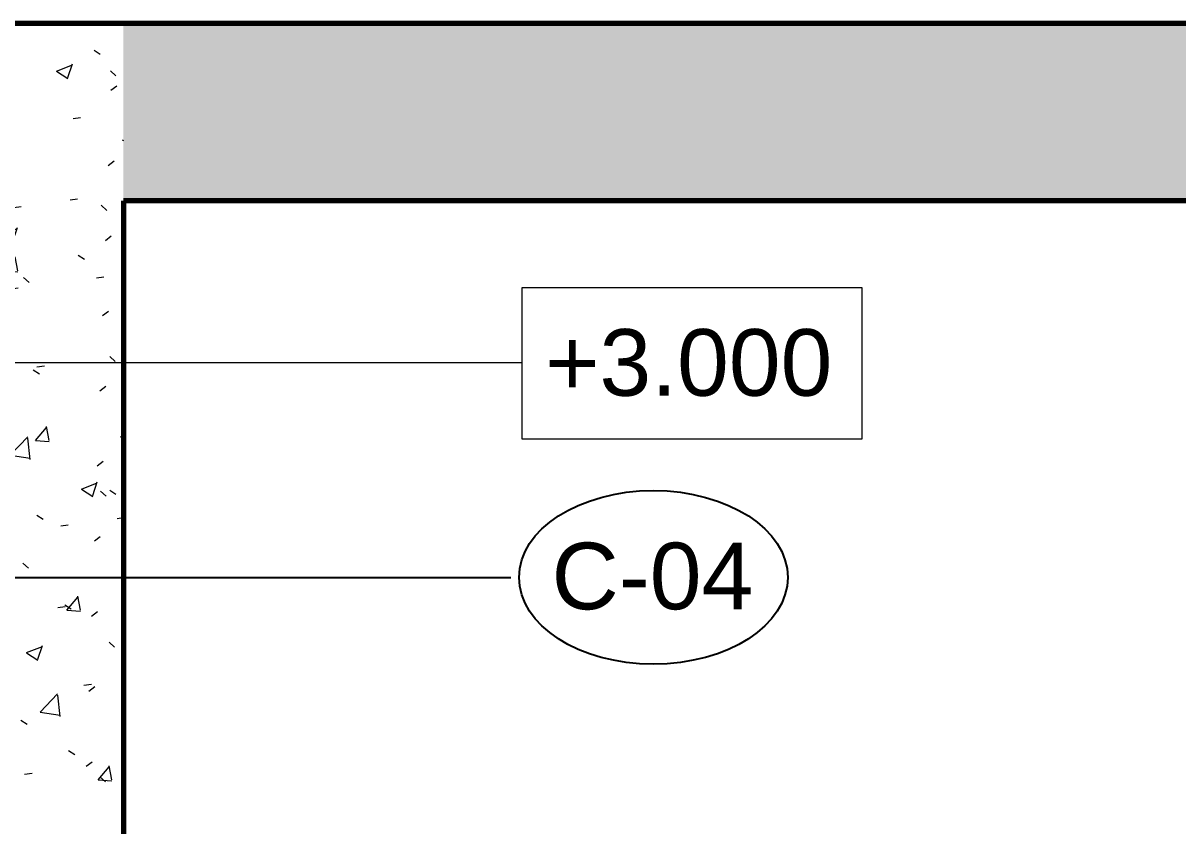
# Model space of a CAD drawing. Header units: millimetres. Extents: x -678720 to -601931, y -306 to 39239.
# Drawn here: x -652774 to -647574, y -306 to 3345 of the extents above; entities that cross this region are included whole.
import ezdxf

# ---------------------------------------------------------------- set-up
doc = ezdxf.new("R2010")
doc.units = ezdxf.units.MM
for name, color, linetype, lineweight in [('A-ANNO-NOTE', 3, 'Continuous', 25), ('A-WALL', 5, 'Continuous', 35), ('A-WALL-PATT', 1, 'Continuous', 35), ('G-ANNO-TEXT', 3, 'Continuous', 9)]:
    doc.layers.add(name, color=color, linetype=linetype, lineweight=lineweight)
doc.styles.add('Arial_2', font='arial.ttf', dxfattribs={"height": 300})
pattern_1 = [(50, (0, 0), (728.7365, -63.7558), [76.2, -838.2]), (355, (0, 0), (-140.9716, 764.2276), [60.96, -670.56]), (100.451, (60.7, -5.3), (587.77, 700.46675), [64.76, -712.36]), (46.184, (0, 203.2), (1084.3162, -168.171), [114.3, -1257.3]), (96.636, (90.4, 189.2), (949.6099, 989.7098), [97.14, -1068.54]), (351.184, (0, 203.2), (949.6206, 989.7012), [91.44, -1005.84]), (21, (101.6, 152.4), (606.45787, -409.06057), [76.2, -838.2]), (326, (101.6, 152.4), (247.2083, 736.7529), [60.96, -670.56]), (71.451, (152.14, 118.3), (853.66825, 327.6855), [64.76, -712.36]), (37.5, (0, 0), (12.35469, 338.22012), [33.528, -628.904, 33.528, -647.192, -673.1]), (37.5, (0, 0), (12.35469, 338.22012), [-1343.152, 33.528, -639.572]), (7.5, (0, 0), (267.27887, 400.72213), [33.528, -354.584, 33.528, -613.664, -256.54]), (7.5, (0, 0), (267.27887, 400.72213), [-1035.304, 33.528, -223.012]), (327.5, (-226.57, 0), (542.36333, -22.91534), [33.528, -220.472, 33.528, -758.952, -1051.56]), (327.5, (-226.57, 0), (542.36333, -22.91534), [-1046.48, 33.528, -1018.032]), (317.5, (-328.17, 0), (592.51696, 101.7071), [33.528, -296.672, 33.528, -492.76, -746.76]), (317.5, (-328.17, 0), (592.51696, 101.7071), [-856.488, 33.528, -713.232])]

# ---------------------------------------------------------------- blocks, each defined once
blk = doc.blocks.new('Ceiling Tags - Ceiling Tags-9510765-4234-01 ENLARGED MULTI-PURPOSE LEVEL - REFLECTED CEILING PLAN - SHEET 5')
at = {"layer": 'A-ANNO-NOTE'}
blk.add_ellipse((0, 0), major_axis=(6.049, 0), ratio=0.646436, dxfattribs=at)

msp = doc.modelspace()

# ---------------------------------------------------------------- hatches: boundary and pattern name
at = {"layer": 'A-WALL-PATT', "lineweight": 9}
h = msp.add_hatch(dxfattribs=at)
h.set_pattern_fill('FP_1', color=256, style=0, pattern_type=2)
h.set_pattern_definition(pattern_1)
h.paths.add_polyline_path([(-652511.8, -306.5), (-652322.4, -306.5), (-652322.4, 3344.8), (-653822.4, 3344.8), (-653822.4, -306.5), (-653789.1, -306.5)])
h = msp.add_hatch(dxfattribs=at)
h.set_pattern_fill('FP_1', color=256, style=0, pattern_type=2)
h.set_pattern_definition(pattern_1)
h.paths.add_polyline_path([(-624517.4, 2544.8), (-624517.4, 3344.8), (-652322.4, 3344.8), (-652322.4, 2544.8), (-628475.6, 2544.8)])

# ---------------------------------------------------------------- linework, layer by layer
at = {"layer": 'A-ANNO-NOTE'}
msp.add_line((-656559.7, 848.8), (-650577.6, 848.8), dxfattribs=at)
at = {"layer": 'A-WALL', "color": 7, "lineweight": 70}
for p, q in [((-653822.4, 3344.8), (-652322.4, 3344.8)), ((-652322.4, 3344.8), (-624517.4, 3344.8)), ((-624517.4, 2544.8), (-652322.4, 2544.8)), ((-652322.4, 2544.8), (-652322.4, -306.5))]:
    msp.add_line(p, q, dxfattribs=at)
at = {"layer": 'G-ANNO-TEXT', "color": 10}
msp.add_line((-656518.6, 1816.6), (-650526.4, 1816.6), dxfattribs=at)
at = {"layer": 'G-ANNO-TEXT', "color": 10, "flags": 128}
msp.add_lwpolyline([(-650526.4, 2153.5), (-648997, 2153.5), (-648997, 1471.1), (-650526.4, 1471.1)], close=True, dxfattribs=at)

# ---------------------------------------------------------------- block references
at = {"layer": 'A-ANNO-NOTE', "xscale": 100, "yscale": 100, "zscale": 100}
msp.add_blockref('Ceiling Tags - Ceiling Tags-9510765-4234-01 ENLARGED MULTI-PURPOSE LEVEL - REFLECTED CEILING PLAN - SHEET 5', (-649935.8, 848.8), dxfattribs=at)

# ---------------------------------------------------------------- texts
at = {"layer": 'A-ANNO-NOTE', "lineweight": 9, "insert": (-650394.2, 1005), "char_height": 300, "width": 1114.346, "attachment_point": 1, "style": 'Arial_2'}
msp.add_mtext('C-04', dxfattribs=at)
at = {"layer": 'G-ANNO-TEXT', "color": 7, "insert": (-650423.2, 1966.6), "char_height": 300, "width": 1595.358, "attachment_point": 1, "style": 'Arial_2'}
msp.add_mtext('+3.000', dxfattribs=at)

doc.saveas('drawing.dxf')
